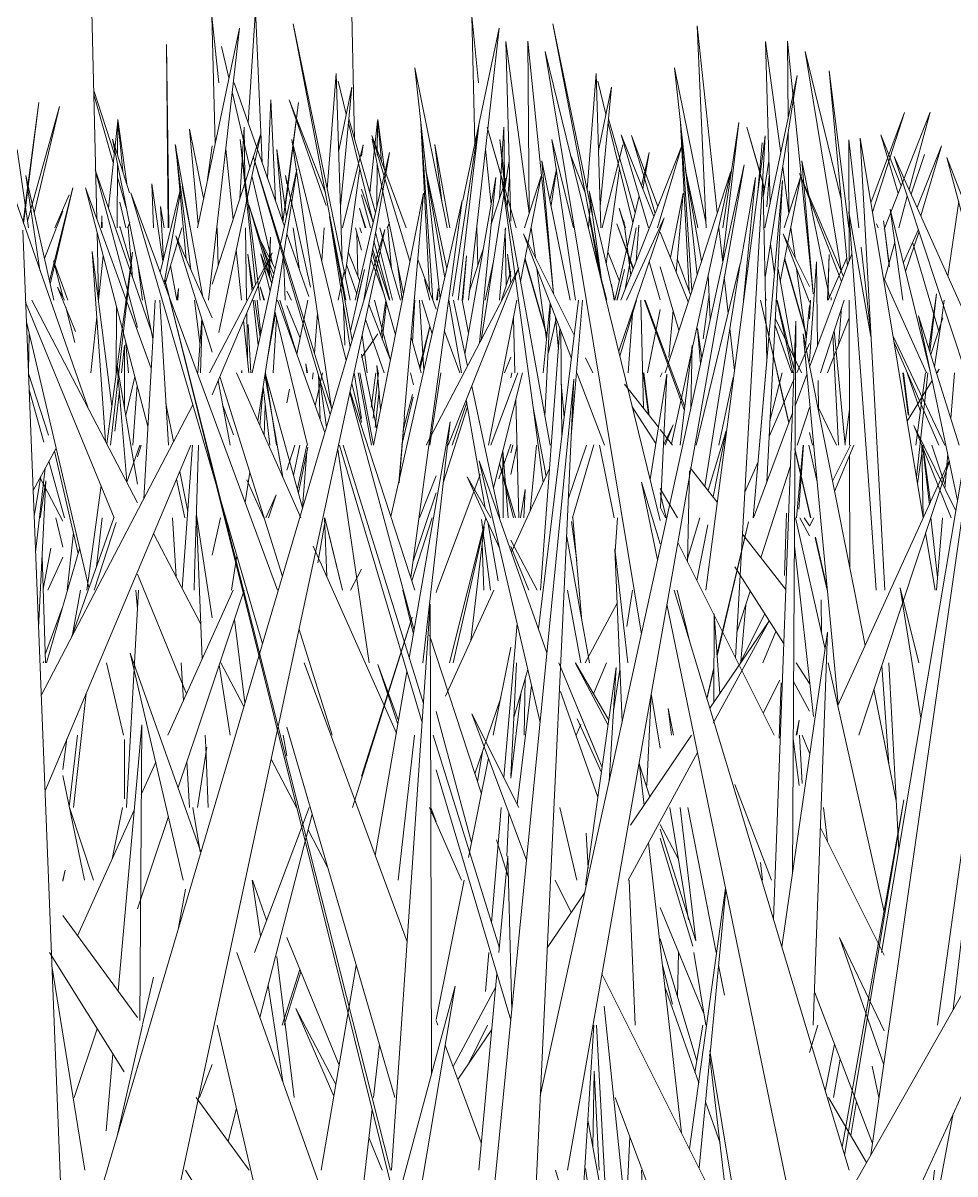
# Model space of a CAD drawing. Header units: millimetres. Extents: x -10020 to 20888, y -4665 to 12339.
# Drawn here: x 2744.39 to 2779.84, y 3071.88 to 3115.7 of the extents above; entities that cross this region are included whole.
import ezdxf

# ---------------------------------------------------------------- set-up
doc = ezdxf.new("R2010")
doc.units = ezdxf.units.MM
doc.layers.add('G-IMPT', color=8, linetype='Continuous', lineweight=9)

# ---------------------------------------------------------------- blocks, each defined once
blk = doc.blocks.new('Grass Array - 25_dwg-V22-West')
at = {"layer": 'G-IMPT'}
for p, q in [((2745.335, 3094.106), (2745.904, 3095.365)), ((2745.88, 3093.425), (2745.241, 3091.703))]:
    blk.add_line(p, q, dxfattribs=at)
blk = doc.blocks.new('Grass Array - Grass Array-V25-West')
blk.add_blockref('Grass Array - 25_dwg-V22-West', (0, 0))
blk = doc.blocks.new('Grass Array - 25_dwg-V36-West')
at = {"layer": 'G-IMPT'}
for p in [(2744.476, 3108.748), (2744.489, 3108.662)]:
    blk.add_line(p, (2744.994, 3112.679), dxfattribs=at)
blk = doc.blocks.new('Grass Array - 25_dwg-V37-West')
at = {"layer": 'G-IMPT'}
for p, q in [((2762.718, 3109.399), (2762.048, 3111.732)), ((2762.717, 3109.391), (2762.048, 3111.732)), ((2778.174, 3109.186), (2778.678, 3110.688)), ((2778.177, 3109.181), (2778.678, 3110.688)), ((2767.516, 3106.108), (2767.247, 3108.174)), ((2767.51, 3106.092), (2767.247, 3108.174)), ((2774.997, 3105.142), (2775.058, 3106.888)), ((2775.005, 3105.142), (2775.058, 3106.888)), ((2749.985, 3105.142), (2749.787, 3105.938)), ((2749.988, 3105.142), (2749.787, 3105.938)), ((2773.338, 3101.263), (2773.081, 3102.383))]:
    blk.add_line(p, q, dxfattribs=at)
blk = doc.blocks.new('Grass Array - 25_dwg-V38-West')
at = {"layer": 'G-IMPT'}
for p, q in [((2751.7, 3111.11), (2751.579, 3115.957)), ((2751.842, 3113.419), (2751.579, 3115.957)), ((2756.841, 3105.142), (2754.664, 3115.664)), ((2756.676, 3105.142), (2754.664, 3115.664)), ((2770.375, 3107.901), (2770.03, 3115.587)), ((2770.802, 3108.479), (2770.03, 3115.587)), ((2763.649, 3108.462), (2762.758, 3114.996)), ((2762.946, 3108.151), (2762.758, 3114.996)), ((2764.566, 3105.398), (2763.589, 3115.009)), ((2763.644, 3108.504), (2763.589, 3115.009)), ((2746.851, 3101.069), (2742.064, 3114.804)), ((2767.147, 3102.809), (2764.259, 3114.615)), ((2767.912, 3092.436), (2764.259, 3114.615)), ((2755.966, 3109.372), (2756.308, 3113.774)), ((2756.533, 3106.63), (2756.308, 3113.774)), ((2760.529, 3107.901), (2759.291, 3113.989)), ((2759.291, 3113.989), (2760.253, 3105.208)), ((2773.842, 3113.7), (2772.615, 3107.901)), ((2773.842, 3113.7), (2772.623, 3106.015)), ((2775.055, 3113.874), (2775.752, 3106.457)), ((2775.055, 3113.874), (2775.809, 3107.901)), ((2756.393, 3113.419), (2756.374, 3113.486)), ((2756.686, 3112.231), (2756.374, 3113.486)), ((2756.401, 3110.846), (2756.896, 3113.255)), ((2756.467, 3108.719), (2756.896, 3113.255)), ((2754.519, 3112.779), (2755.917, 3108.746)), ((2754.519, 3112.779), (2755.893, 3109.235)), ((2776.644, 3108.85), (2777.929, 3112.297)), ((2776.703, 3108.496), (2777.929, 3112.297)), ((2777.146, 3107.846), (2778.898, 3112.304)), ((2778.097, 3109.359), (2778.898, 3112.304)), ((2748.338, 3109.572), (2748.003, 3112.031)), ((2748.187, 3110.043), (2748.003, 3112.031)), ((2757.711, 3108.095), (2756.768, 3111.898)), ((2757.8, 3108.481), (2756.783, 3112.053)), ((2759.848, 3105.501), (2759.522, 3111.884)), ((2761.743, 3111.913), (2760.733, 3105.304)), ((2761.743, 3111.913), (2760.941, 3105.142)), ((2752.636, 3109.013), (2752.8, 3111.737)), ((2752.827, 3109.832), (2752.8, 3111.737)), ((2759.11, 3106.637), (2757.66, 3111.414)), ((2758.96, 3107.901), (2757.66, 3111.414)), ((2759.982, 3105.142), (2759.542, 3111.697)), ((2763.149, 3107.901), (2762.048, 3111.732)), ((2763.144, 3107.901), (2762.048, 3111.732)), ((2768.389, 3108.327), (2767.14, 3111.437)), ((2768.187, 3107.901), (2767.14, 3111.437)), ((2770.359, 3094.106), (2772.628, 3111.407)), ((2771.98, 3100.078), (2772.628, 3111.407)), ((2748.444, 3109.239), (2747.791, 3111.281)), ((2749.329, 3103.678), (2747.791, 3111.281)), ((2751.236, 3105.263), (2750.175, 3111.071)), ((2750.77, 3106.314), (2750.175, 3111.071)), ((2753.233, 3105.741), (2752.648, 3111.26)), ((2753.415, 3105.142), (2752.648, 3111.26)), ((2754.622, 3111.266), (2756.686, 3102.857)), ((2754.622, 3111.266), (2756.128, 3101.034)), ((2767.136, 3105.142), (2769.448, 3111.019)), ((2768.533, 3107.901), (2769.448, 3111.019)), ((2772.347, 3109.266), (2772.511, 3111.134)), ((2776.19, 3107.901), (2775.81, 3111.251)), ((2775.819, 3106.636), (2775.81, 3111.251)), ((2778.63, 3096.865), (2776.237, 3111.31)), ((2776.852, 3099.982), (2776.237, 3111.31)), ((2744.168, 3110.884), (2744.599, 3107.901)), ((2752.38, 3108.22), (2752.102, 3110.9)), ((2756.077, 3100.795), (2753.148, 3110.626)), ((2756.138, 3101.002), (2753.148, 3110.626)), ((2777.534, 3110.619), (2780.983, 3102.898)), ((2777.534, 3110.619), (2781.116, 3099.749)), ((2781.116, 3099.749), (2777.534, 3110.619)), ((2778.174, 3109.186), (2778.678, 3110.688)), ((2778.177, 3109.181), (2778.678, 3110.688)), ((2781.387, 3105.764), (2779.538, 3110.579)), ((2779.538, 3110.579), (2780.873, 3105.517)), ((2748.745, 3104.101), (2747.13, 3110.111)), ((2749.268, 3103.984), (2747.13, 3110.111)), ((2760.511, 3106.351), (2759.702, 3110.155)), ((2760.433, 3106.004), (2759.702, 3110.155)), ((2761.813, 3103.625), (2762.883, 3110.449)), ((2764.065, 3074.856), (2771.821, 3110.298)), ((2765.206, 3105.142), (2764.131, 3110.453)), ((2764.572, 3105.387), (2764.131, 3110.453)), ((2769.878, 3099.239), (2771.821, 3110.298)), ((2745.56, 3105.142), (2744.499, 3109.889)), ((2745.031, 3106.291), (2744.499, 3109.889)), ((2761.203, 3103.093), (2762.374, 3109.814)), ((2761.76, 3103.523), (2762.374, 3109.814)), ((2764.444, 3099.624), (2762.593, 3109.86)), ((2763.792, 3101.066), (2762.593, 3109.86)), ((2762.803, 3108.696), (2762.899, 3109.874)), ((2763.317, 3105.856), (2764.098, 3109.868)), ((2763.471, 3107.901), (2764.098, 3109.868)), ((2768.815, 3102.383), (2771.312, 3110.043)), ((2769.055, 3099.68), (2771.312, 3110.043)), ((2772.17, 3096.865), (2773.288, 3109.702)), ((2773.288, 3109.702), (2772.336, 3098.771)), ((2772.692, 3102.855), (2772.539, 3109.853)), ((2773.288, 3109.702), (2772.683, 3098.226)), ((2773.928, 3109.974), (2775.529, 3105.859)), ((2773.928, 3109.974), (2775.598, 3106.045)), ((2749.266, 3102.55), (2746.766, 3109.423)), ((2749.141, 3100.342), (2746.766, 3109.423)), ((2751.696, 3098.254), (2748.495, 3109.239)), ((2754.071, 3094.106), (2748.495, 3109.239)), ((2757.728, 3099.624), (2759.619, 3109.22)), ((2758.892, 3100.719), (2759.619, 3109.22)), ((2765.924, 3109.305), (2766.903, 3105.142)), ((2765.924, 3109.305), (2766.38, 3106.008)), ((2766.38, 3106.008), (2765.924, 3109.305)), ((2753.854, 3105.772), (2752.98, 3108.781)), ((2753.893, 3105.95), (2752.98, 3108.781)), ((2758.67, 3098.196), (2761.095, 3108.937)), ((2759.141, 3094.587), (2761.095, 3108.937)), ((2765.996, 3109.059), (2765.9, 3107.905)), ((2777.701, 3107.901), (2778.03, 3109.113)), ((2779.57, 3106.062), (2779.986, 3108.901)), ((2756.914, 3103.629), (2756.048, 3108.339)), ((2756.835, 3103.363), (2756.048, 3108.339)), ((2757.432, 3107.901), (2757.188, 3108.655)), ((2757.402, 3107.901), (2757.188, 3108.655)), ((2776.647, 3103.766), (2775.808, 3108.512)), ((2776.599, 3097.588), (2775.808, 3108.512)), ((2778.914, 3102.383), (2777.378, 3108.613)), ((2777.855, 3105.142), (2777.378, 3108.613)), ((2748.068, 3107.957), (2748.526, 3106.388)), ((2748.068, 3107.957), (2748.079, 3107.901)), ((2748.561, 3106.01), (2748.386, 3107.901)), ((2751.815, 3106.473), (2751.779, 3107.901)), ((2752.894, 3105.142), (2752.855, 3107.901)), ((2755.754, 3106.653), (2755.851, 3107.901)), ((2758.751, 3105.142), (2757.965, 3107.901)), ((2762.515, 3105.142), (2762.739, 3107.901)), ((2763.88, 3106.772), (2763.726, 3107.901)), ((2767.604, 3106.332), (2766.983, 3108.053)), ((2766.983, 3108.053), (2767.613, 3106.354)), ((2767.613, 3106.354), (2766.983, 3108.053)), ((2767.05, 3103.207), (2768.776, 3108.281)), ((2767.516, 3106.108), (2767.247, 3108.174)), ((2767.51, 3106.092), (2767.247, 3108.174)), ((2767.342, 3105.142), (2768.776, 3108.281)), ((2767.719, 3106.623), (2767.819, 3107.999)), ((2767.821, 3107.901), (2767.819, 3107.999)), ((2771.008, 3106.584), (2770.865, 3107.901)), ((2751.585, 3104.475), (2750.203, 3107.592)), ((2751.585, 3103.174), (2750.203, 3107.592)), ((2753.725, 3106.121), (2753.81, 3107.545)), ((2753.761, 3106.018), (2753.81, 3107.545)), ((2758.443, 3105.142), (2757.801, 3107.733)), ((2765.358, 3103.813), (2763.432, 3107.669)), ((2765.25, 3102.927), (2763.432, 3107.669)), ((2769.694, 3105.08), (2768.627, 3107.736)), ((2752.698, 3105.142), (2752.5, 3107.061)), ((2758.327, 3105.142), (2757.691, 3107.104)), ((2766.605, 3105.142), (2766.121, 3107.002)), ((2776.635, 3103.987), (2776.274, 3107.164)), ((2777.163, 3105.924), (2777.551, 3107.351)), ((2746.089, 3105.142), (2745.549, 3106.644)), ((2745.904, 3105.293), (2745.549, 3106.644)), ((2747.765, 3101.107), (2747.017, 3106.995)), ((2747.529, 3099.768), (2747.017, 3106.995)), ((2753.103, 3105.49), (2752.94, 3106.897)), ((2753.141, 3105.562), (2752.94, 3106.897)), ((2753.442, 3106.913), (2753.852, 3105.764)), ((2753.442, 3106.913), (2753.789, 3105.478)), ((2753.789, 3105.478), (2753.442, 3106.913)), ((2756.763, 3106.992), (2757.197, 3105.872)), ((2758.557, 3103.83), (2757.667, 3106.966)), ((2760.106, 3104.805), (2759.404, 3106.702)), ((2761.091, 3105.142), (2761.255, 3106.841)), ((2761.12, 3105.142), (2761.255, 3106.841)), ((2764.318, 3103.796), (2763.484, 3106.712)), ((2764.321, 3103.825), (2763.487, 3106.727)), ((2774.308, 3102.827), (2774.575, 3106.607)), ((2774.315, 3102.602), (2775.923, 3106.917)), ((2774.618, 3103.414), (2774.575, 3106.607)), ((2774.997, 3105.142), (2775.058, 3106.888)), ((2775.005, 3105.142), (2775.058, 3106.888)), ((2775.02, 3105.142), (2775.723, 3106.765)), ((2748.941, 3105.142), (2748.752, 3106.533)), ((2756.695, 3106.501), (2757.084, 3105.381)), ((2762.59, 3105.142), (2762.946, 3106.258)), ((2764.305, 3103.656), (2763.937, 3106.35)), ((2769.343, 3104.001), (2768.627, 3106.417)), ((2769.994, 3099.624), (2771.676, 3106.539)), ((2770.333, 3098.052), (2771.676, 3106.539)), ((2752.406, 3095.442), (2749.787, 3105.938)), ((2758.365, 3072.034), (2749.787, 3105.938)), ((2766.881, 3105.142), (2766.78, 3105.751)), ((2766.874, 3105.142), (2766.78, 3105.751)), ((2770.531, 3104.406), (2770.455, 3106.109)), ((2771.218, 3104.656), (2771.069, 3106.02)), ((2777.146, 3105.963), (2778.758, 3102.383)), ((2745.967, 3105.142), (2745.704, 3105.643)), ((2746.387, 3103.954), (2745.704, 3105.643)), ((2775.138, 3105.142), (2775.128, 3105.248)), ((2775.133, 3105.142), (2775.128, 3105.248)), ((2778.851, 3103.297), (2779.134, 3105.386)), ((2778.892, 3103.165), (2779.134, 3105.386)), ((2747.862, 3096.865), (2744.491, 3105.073)), ((2748.745, 3097.436), (2744.727, 3105.142)), ((2746.367, 3103.535), (2746.013, 3104.88)), ((2748.986, 3097.587), (2749.412, 3105.142)), ((2749.922, 3099.624), (2749.599, 3105.142)), ((2751.121, 3103.507), (2750.916, 3105.142)), ((2753.34, 3103.432), (2753.143, 3105.142)), ((2753.411, 3103.757), (2753.204, 3105.142)), ((2753.433, 3103.857), (2753.297, 3105.142)), ((2754.074, 3105.142), (2755.873, 3100.105)), ((2754.809, 3103.109), (2754.154, 3105.142)), ((2754.806, 3103.093), (2755.227, 3105.142)), ((2756.634, 3103.433), (2756.587, 3104.933)), ((2757.544, 3104.978), (2758.365, 3102.859)), ((2759.95, 3103.868), (2759.564, 3105.142)), ((2761.069, 3102.383), (2760.584, 3105.142)), ((2761.299, 3102.641), (2760.768, 3105.142)), ((2761.343, 3103.896), (2761.09, 3105.142)), ((2762.103, 3099.624), (2763.178, 3105.142)), ((2764.183, 3102.383), (2764.438, 3105.044)), ((2764.245, 3100.727), (2764.456, 3104.998)), ((2765.519, 3105.142), (2764.689, 3098.314)), ((2765.672, 3105.142), (2765.246, 3099.974)), ((2767.097, 3103.013), (2767.722, 3105.142)), ((2767.989, 3101.037), (2767.889, 3105.142)), ((2769.55, 3100.943), (2768.034, 3105.142)), ((2768.062, 3105.142), (2769.567, 3101.082)), ((2769.567, 3101.083), (2768.062, 3105.142)), ((2773.521, 3100.471), (2772.446, 3105.142)), ((2773.526, 3100.485), (2772.448, 3105.142)), ((2772.668, 3105.142), (2772.623, 3105.234)), ((2772.656, 3105.142), (2772.623, 3105.234)), ((2773.677, 3102.383), (2773.065, 3105.142)), ((2773.715, 3102.545), (2773.082, 3105.142)), ((2774.732, 3102.383), (2775.622, 3105.142)), ((2775.832, 3099.958), (2775.822, 3105.142)), ((2779.338, 3104.478), (2779.435, 3105.142)), ((2751.04, 3102.383), (2751.188, 3104.443)), ((2751.147, 3102.383), (2751.206, 3104.387)), ((2752.984, 3102.383), (2752.777, 3104.375)), ((2752.926, 3102.941), (2752.901, 3104.669)), ((2753.971, 3104.73), (2755.208, 3099.624)), ((2755.208, 3099.624), (2753.971, 3104.73)), ((2755.479, 3103.121), (2755.597, 3104.638)), ((2757.421, 3104.407), (2758.123, 3102.383)), ((2763.105, 3102.383), (2763.047, 3104.471)), ((2764.382, 3103.156), (2764.658, 3104.391)), ((2764.755, 3103.271), (2764.649, 3104.494)), ((2767.41, 3102.383), (2767.574, 3104.638)), ((2774.003, 3102.383), (2773.011, 3104.433)), ((2774.998, 3102.383), (2775.823, 3104.481)), ((2778.458, 3104.555), (2779.998, 3099.624)), ((2778.458, 3104.555), (2779.944, 3097.527)), ((2779.338, 3104.478), (2779.064, 3102.613)), ((2744.887, 3102.758), (2744.521, 3104.321)), ((2759.472, 3102.612), (2759.865, 3104.149)), ((2759.492, 3102.542), (2759.871, 3104.129)), ((2761.002, 3102.383), (2760.418, 3103.963)), ((2764.109, 3094.615), (2764.815, 3104.062)), ((2764.887, 3099.94), (2764.85, 3103.97)), ((2770.21, 3102.936), (2770.051, 3104.068)), ((2770.167, 3102.739), (2770.051, 3104.068)), ((2771.455, 3102.466), (2771.283, 3104.055)), ((2772.934, 3081.585), (2773.783, 3104.353)), ((2773.639, 3102.383), (2772.997, 3104.183)), ((2773.723, 3094.308), (2773.783, 3104.353)), ((2775.669, 3099.624), (2775.249, 3103.988)), ((2744.595, 3102.433), (2744.63, 3103.853)), ((2748.4, 3102.383), (2748.286, 3103.61)), ((2759.537, 3102.383), (2759.15, 3103.741)), ((2773.824, 3102.383), (2774.308, 3103.499)), ((2776.016, 3094.068), (2774.063, 3103.863)), ((2775.405, 3089.762), (2774.063, 3103.863)), ((2775.409, 3099.624), (2775.199, 3103.831)), ((2779.453, 3099.624), (2777.48, 3103.806)), ((2779.234, 3099.624), (2777.526, 3103.532)), ((2757.266, 3103.09), (2757.852, 3100.256)), ((2769.391, 3099.624), (2769.851, 3103.426)), ((2769.797, 3101.051), (2769.851, 3103.426)), ((2744.887, 3102.758), (2746.89, 3094.211)), ((2748.745, 3098.145), (2747.975, 3102.659)), ((2748.341, 3098.242), (2747.975, 3102.659)), ((2755.145, 3102.728), (2755.214, 3102.383)), ((2755.145, 3102.728), (2755.181, 3102.383)), ((2766.072, 3102.383), (2765.787, 3102.955)), ((2767.147, 3102.809), (2768.627, 3096.759)), ((2745.357, 3100.007), (2744.598, 3102.359)), ((2754.256, 3094.632), (2751.877, 3102.24)), ((2754.816, 3097.185), (2752.512, 3102.383)), ((2752.708, 3102.383), (2752.72, 3102.476)), ((2752.718, 3102.383), (2752.72, 3102.476)), ((2753.594, 3102.308), (2754.276, 3098.403)), ((2754.276, 3098.404), (2753.594, 3102.308)), ((2753.604, 3102.373), (2755.027, 3097.242)), ((2754.031, 3099.624), (2753.617, 3102.383)), ((2755.403, 3102.138), (2755.422, 3102.383)), ((2755.628, 3102.302), (2755.699, 3100.592)), ((2757.266, 3100.637), (2756.99, 3102.383)), ((2757.649, 3099.624), (2757.142, 3102.383)), ((2757.729, 3099.632), (2757.203, 3102.383)), ((2759.241, 3101.923), (2759.127, 3102.383)), ((2760.287, 3102.383), (2760.033, 3100.719)), ((2766.516, 3099.624), (2765.458, 3102.383)), ((2768.178, 3100.797), (2767.978, 3102.383)), ((2768.213, 3100.753), (2768.001, 3102.383)), ((2768.246, 3098.316), (2768.881, 3102.329)), ((2768.636, 3097.269), (2768.881, 3102.329)), ((2770.863, 3099.624), (2771.41, 3102.208)), ((2773.763, 3101.123), (2774.21, 3102.321)), ((2778.027, 3102.383), (2778.527, 3100.906)), ((2778.527, 3100.906), (2778.027, 3102.383)), ((2778.353, 3099.624), (2778.727, 3102.383)), ((2778.375, 3098.409), (2778.807, 3102.383)), ((2779.159, 3102.383), (2779.242, 3102.517)), ((2779.174, 3102.383), (2779.242, 3102.517)), ((2779.681, 3100.637), (2779.826, 3102.383)), ((2748.565, 3099.624), (2748.732, 3101.906)), ((2752.265, 3099.624), (2751.815, 3102.092)), ((2753.399, 3100.381), (2753.527, 3101.814)), ((2753.779, 3099.624), (2753.522, 3101.85)), ((2754.531, 3101.758), (2754.425, 3101.243)), ((2755.678, 3102.133), (2755.936, 3100.318)), ((2756.901, 3101.98), (2757.266, 3100.493)), ((2760.106, 3048.816), (2765.348, 3102.146)), ((2762.526, 3096.865), (2761.461, 3101.877)), ((2764.979, 3100.699), (2764.868, 3101.976)), ((2764.908, 3092.776), (2765.348, 3102.146)), ((2768.561, 3100.309), (2767.274, 3101.948)), ((2772.775, 3099.964), (2773.723, 3102.15)), ((2774.651, 3100.914), (2774.635, 3102.084)), ((2778.02, 3100.547), (2778.979, 3102.092)), ((2779.176, 3077.552), (2782.536, 3101.756)), ((2782.536, 3101.756), (2779.776, 3078.145)), ((2745.176, 3099.743), (2744.623, 3101.734)), ((2759.27, 3092.585), (2756.824, 3101.623)), ((2759.298, 3094.106), (2756.833, 3101.664)), ((2758.799, 3099.637), (2759.232, 3101.451)), ((2758.843, 3100.148), (2759.202, 3101.555)), ((2761.645, 3099.11), (2761.251, 3101.349)), ((2763.256, 3096.865), (2763.132, 3101.368)), ((2777.047, 3080.311), (2780.587, 3101.352)), ((2750.121, 3099.766), (2749.829, 3101.209)), ((2752.399, 3100.025), (2751.983, 3101.17)), ((2753.568, 3100.001), (2753.604, 3101.14)), ((2760.374, 3098.196), (2761.297, 3101.089)), ((2764.172, 3098.202), (2763.799, 3101.066)), ((2764.287, 3098.453), (2763.799, 3101.066)), ((2768.463, 3099.688), (2767.568, 3101.086)), ((2774.178, 3100.667), (2774.308, 3101.068)), ((2775.339, 3099.624), (2774.649, 3101.049)), ((2775.66, 3099.714), (2775.83, 3100.984)), ((2758.906, 3100.719), (2758.687, 3098.196)), ((2758.906, 3100.719), (2758.705, 3098.196)), ((2760.637, 3100.521), (2759.085, 3091.514)), ((2759.085, 3091.514), (2760.637, 3100.521)), ((2760.637, 3100.521), (2759.597, 3091.347)), ((2759.866, 3099.624), (2760.033, 3100.719)), ((2772.176, 3096.865), (2773.651, 3100.822)), ((2773.842, 3099.624), (2774.178, 3100.667)), ((2769.099, 3099.624), (2768.627, 3100.225)), ((2769.124, 3100.397), (2768.749, 3099.624)), ((2768.749, 3099.624), (2769.124, 3100.397)), ((2769.124, 3100.397), (2768.814, 3099.624)), ((2770.453, 3097.9), (2771.141, 3100.175)), ((2770.645, 3097.655), (2771.141, 3100.175)), ((2771.98, 3100.078), (2771.491, 3091.533)), ((2774.427, 3099.624), (2774.308, 3100.114)), ((2778.278, 3100.379), (2779.878, 3097.133)), ((2778.278, 3100.379), (2779.702, 3096.865)), ((2750.45, 3094.165), (2750.842, 3099.624)), ((2750.92, 3094.69), (2751.065, 3099.624)), ((2756.516, 3099.32), (2756.425, 3099.624)), ((2759.619, 3089.795), (2756.566, 3099.624)), ((2762.496, 3098.346), (2762.946, 3099.667)), ((2762.946, 3099.332), (2763.022, 3099.624)), ((2762.946, 3098.509), (2763.183, 3099.624)), ((2763.678, 3097.121), (2763.918, 3099.624)), ((2765.133, 3097.575), (2765.83, 3099.624)), ((2766.106, 3099.641), (2765.291, 3096.865)), ((2766.881, 3096.865), (2766.323, 3099.624)), ((2774.065, 3099.624), (2773.81, 3096.865)), ((2773.81, 3096.865), (2774.065, 3099.624)), ((2773.909, 3097.187), (2774.081, 3099.624)), ((2774.6, 3098.226), (2774.289, 3099.624)), ((2775.18, 3098.261), (2775.872, 3099.624)), ((2775.26, 3097.859), (2775.999, 3099.624)), ((2775.832, 3099.958), (2775.832, 3099.624)), ((2776.852, 3099.982), (2777.171, 3094.106)), ((2778.62, 3099.582), (2778.414, 3098.174)), ((2778.58, 3099.624), (2778.631, 3096.865)), ((2778.609, 3099.624), (2778.868, 3097.361)), ((2778.912, 3097.457), (2778.614, 3099.624)), ((2778.961, 3099.624), (2779.473, 3098.111)), ((2779.473, 3098.111), (2778.961, 3099.624)), ((2746.49, 3095.499), (2745.587, 3099.404)), ((2755.187, 3099.37), (2755.023, 3097.258)), ((2757.553, 3091.347), (2756.36, 3099.458)), ((2756.516, 3099.32), (2759.57, 3089.069)), ((2762.657, 3096.865), (2762.64, 3099.411)), ((2762.84, 3096.865), (2762.644, 3099.425)), ((2769.878, 3099.239), (2765.101, 3072.034)), ((2774.363, 3096.865), (2773.754, 3099.499)), ((2774.35, 3096.865), (2773.754, 3099.459)), ((2775.833, 3099.227), (2775.841, 3094.943)), ((2779.462, 3097.977), (2779.57, 3099.294)), ((2745.974, 3096.865), (2745.377, 3099.016)), ((2761.645, 3099.11), (2761.974, 3097.241)), ((2764.323, 3091.717), (2761.745, 3099.03)), ((2764.063, 3089.068), (2761.745, 3099.03)), ((2762.518, 3098.925), (2763.05, 3096.865)), ((2762.52, 3098.93), (2763.127, 3096.865)), ((2763.127, 3096.865), (2762.52, 3098.93)), ((2762.967, 3095.563), (2764.417, 3098.738)), ((2770.799, 3097.459), (2769.771, 3098.768)), ((2771.851, 3097.833), (2772.356, 3098.997)), ((2772.17, 3096.865), (2772.336, 3098.771)), ((2772.461, 3095.342), (2773.576, 3098.799)), ((2775.383, 3089.713), (2779.627, 3099.026)), ((2776.579, 3089.783), (2779.629, 3099.017)), ((2780.426, 3099.056), (2776.642, 3072.615)), ((2745.904, 3096.74), (2745.037, 3098.389)), ((2750.551, 3096.865), (2750.228, 3098.33)), ((2750.661, 3097.1), (2750.352, 3098.624)), ((2751.696, 3098.254), (2753.499, 3092.067)), ((2753.556, 3096.865), (2752.901, 3098.305)), ((2761.283, 3098.428), (2762.192, 3096.865)), ((2761.283, 3098.428), (2762.517, 3095.71)), ((2763.999, 3092.637), (2764.689, 3098.314)), ((2769.665, 3095.189), (2769.743, 3098.646)), ((2758.67, 3098.196), (2758.381, 3096.917)), ((2763.32, 3096.865), (2763.496, 3097.941)), ((2763.442, 3096.865), (2763.496, 3097.941)), ((2768.627, 3095.876), (2767.922, 3098.215)), ((2768.532, 3095.268), (2767.922, 3098.215)), ((2768.627, 3097.974), (2769.288, 3096.865)), ((2768.627, 3097.817), (2768.851, 3096.865)), ((2776.599, 3097.588), (2776.851, 3094.106)), ((2751.585, 3093.054), (2750.99, 3096.963)), ((2751.207, 3091.479), (2750.99, 3096.963)), ((2754.816, 3097.185), (2754.958, 3096.865)), ((2768.627, 3097.268), (2768.828, 3096.865)), ((2773.354, 3094.666), (2773.428, 3097.043)), ((2773.439, 3096.865), (2773.428, 3097.043)), ((2745.904, 3095.747), (2745.642, 3096.865)), ((2750.215, 3094.617), (2750.083, 3096.865)), ((2755.854, 3096.865), (2755.946, 3094.634)), ((2755.876, 3096.865), (2756.014, 3096.298)), ((2756.545, 3094.106), (2755.876, 3096.865)), ((2759.182, 3094.462), (2759.949, 3096.865)), ((2760.757, 3091.347), (2761.935, 3096.513)), ((2761.43, 3092.198), (2761.935, 3096.513)), ((2762.179, 3094.106), (2761.829, 3096.796)), ((2762.07, 3096.696), (2762.463, 3094.46)), ((2765.25, 3096.725), (2765.455, 3095.221)), ((2765.654, 3092.936), (2765.312, 3096.865)), ((2766.915, 3095.583), (2767.008, 3096.865)), ((2769.668, 3095.306), (2770.14, 3096.865)), ((2770.019, 3094.48), (2770.437, 3096.601)), ((2770.79, 3091.642), (2771.984, 3096.706)), ((2770.793, 3091.607), (2771.984, 3096.706)), ((2774.901, 3091.863), (2773.778, 3096.865)), ((2773.941, 3096.865), (2774.308, 3096.18)), ((2774.112, 3096.865), (2774.308, 3096.553)), ((2774.308, 3096.543), (2774.471, 3096.865)), ((2778.925, 3096.865), (2779.183, 3094.608)), ((2779.142, 3094.106), (2779.37, 3096.865)), ((2749.356, 3096.262), (2751.154, 3092.815)), ((2756.545, 3094.106), (2756.014, 3096.298)), ((2765.076, 3096.132), (2765.941, 3091.347)), ((2773.402, 3094.143), (2771.76, 3096.235)), ((2774.985, 3094.106), (2774.525, 3096.104)), ((2774.534, 3096.125), (2774.985, 3094.176)), ((2779.088, 3094.106), (2778.727, 3096.285)), ((2755.434, 3095.789), (2758.594, 3088.661)), ((2761.916, 3094.106), (2761.859, 3095.867)), ((2762.946, 3096.011), (2763.946, 3094.106)), ((2762.946, 3095.767), (2763.633, 3094.106)), ((2763.633, 3094.106), (2762.946, 3095.767)), ((2767.396, 3091.347), (2766.901, 3095.677)), ((2767.184, 3089.11), (2766.901, 3095.677)), ((2769.297, 3095.927), (2772.962, 3088.588)), ((2774.459, 3089.293), (2773.732, 3095.797)), ((2745.252, 3091.347), (2745.12, 3095.418)), ((2752.406, 3095.442), (2758.583, 3070.683)), ((2773.325, 3092.085), (2771.467, 3094.99)), ((2750.614, 3090.163), (2748.745, 3094.715)), ((2750.92, 3094.69), (2750.903, 3094.106)), ((2764.109, 3094.615), (2764.071, 3094.106)), ((2773.723, 3094.308), (2773.657, 3083.322)), ((2748.789, 3094.106), (2748.322, 3085.829)), ((2748.745, 3093.379), (2748.684, 3094.106)), ((2758.833, 3094.106), (2759.244, 3092.433)), ((2760.457, 3090.069), (2762.301, 3094.106)), ((2765.613, 3091.347), (2765.098, 3094.106)), ((2767.36, 3092.719), (2767.579, 3094.106)), ((2770.588, 3089.368), (2769.16, 3094.106)), ((2769.276, 3094.106), (2769.773, 3092.073)), ((2771.547, 3092.509), (2772.052, 3094.076)), ((2776.016, 3094.068), (2776.427, 3092.005)), ((2778.465, 3091.347), (2777.764, 3094.193)), ((2778.549, 3089.238), (2777.764, 3094.193)), ((2758.41, 3072.034), (2759.877, 3093.579)), ((2759.902, 3085.668), (2759.877, 3093.579)), ((2773.909, 3069.275), (2768.883, 3093.57)), ((2771.694, 3091.396), (2771.881, 3093.545)), ((2771.694, 3091.396), (2771.881, 3093.545)), ((2774.764, 3092.471), (2774.747, 3093.735)), ((2752.435, 3092.994), (2752.833, 3089.813)), ((2756.92, 3085.829), (2759.193, 3093.08)), ((2757.266, 3087.025), (2759.193, 3093.08)), ((2770.673, 3089.846), (2770.677, 3093.211)), ((2770.897, 3090.176), (2770.677, 3093.211)), ((2771.669, 3091.347), (2772.611, 3093.202)), ((2756.147, 3088.588), (2754.89, 3092.605)), ((2762.681, 3086.971), (2763.184, 3092.844)), ((2764.908, 3092.776), (2762.895, 3049.962)), ((2770.515, 3089.613), (2772.756, 3092.918)), ((2770.65, 3089.04), (2772.756, 3092.918)), ((2772.534, 3091.347), (2773.034, 3092.54)), ((2759.854, 3092.4), (2761.827, 3086.352)), ((2773.851, 3084.653), (2774.994, 3092.503)), ((2774.447, 3077.552), (2774.994, 3092.503)), ((2779.176, 3077.552), (2781.211, 3092.211)), ((2751.161, 3084.15), (2748.471, 3091.715)), ((2750.486, 3083.07), (2748.471, 3091.715)), ((2762.275, 3088.588), (2762.946, 3091.938)), ((2747.561, 3091.347), (2748.208, 3088.588)), ((2750.491, 3089.889), (2750.406, 3091.347)), ((2752.265, 3088.588), (2751.857, 3091.267)), ((2751.919, 3091.347), (2752.792, 3089.673)), ((2759.002, 3080.725), (2755.088, 3091.347)), ((2758.653, 3089.003), (2757.891, 3091.277)), ((2758.678, 3089.15), (2757.891, 3091.277)), ((2763.045, 3088.988), (2763.164, 3091.347)), ((2764.773, 3091.347), (2766.128, 3088.068)), ((2766.42, 3087.362), (2764.773, 3091.347)), ((2765.395, 3091.347), (2766.646, 3088.964)), ((2765.402, 3091.347), (2766.674, 3089.161)), ((2774.308, 3090.549), (2773.797, 3091.347)), ((2777.146, 3081.86), (2775.016, 3091.347)), ((2777.059, 3091.237), (2777.332, 3087.465)), ((2777.321, 3091.347), (2777.708, 3084.236)), ((2757.792, 3084.008), (2758.996, 3090.996)), ((2757.792, 3084.008), (2758.996, 3090.996)), ((2763.593, 3091.085), (2763.059, 3089.266)), ((2765.878, 3083.522), (2766.956, 3091.166)), ((2766.684, 3086.823), (2766.956, 3091.166)), ((2767.1, 3091.074), (2766.853, 3089.515)), ((2770.401, 3089.99), (2770.674, 3091.15)), ((2770.409, 3089.963), (2770.674, 3091.098)), ((2763.187, 3085.96), (2763.736, 3090.474)), ((2763.452, 3088.588), (2763.492, 3090.742)), ((2773.184, 3090.681), (2772.542, 3089.428)), ((2773.161, 3088.475), (2773.226, 3090.575)), ((2774.308, 3089.497), (2773.701, 3090.627)), ((2762.561, 3090.014), (2761.576, 3087.12)), ((2762.946, 3086.95), (2763.346, 3090.244)), ((2764.841, 3090.25), (2766.26, 3086.225)), ((2768.122, 3086.671), (2768.29, 3090.14)), ((2768.627, 3088.095), (2768.285, 3090.169)), ((2776.76, 3090.333), (2777.607, 3086.086)), ((2761.457, 3084.504), (2760.106, 3089.494)), ((2769.134, 3088.588), (2768.935, 3089.605)), ((2769.056, 3088.588), (2768.935, 3089.605)), ((2776.579, 3089.783), (2776.184, 3088.588)), ((2761.468, 3089.399), (2763.252, 3085.829)), ((2761.468, 3089.399), (2763.547, 3083.824)), ((2763.547, 3083.824), (2761.468, 3089.399)), ((2766.393, 3087.172), (2765.47, 3089.205)), ((2770.588, 3089.368), (2775.813, 3072.034)), ((2773.914, 3089.165), (2773.796, 3088.588)), ((2773.914, 3089.165), (2773.823, 3088.588)), ((2748.265, 3081.691), (2748.904, 3088.982)), ((2748.84, 3077.722), (2748.904, 3088.982)), ((2754.425, 3088.888), (2758.533, 3074.793)), ((2763.045, 3088.988), (2762.946, 3087.035)), ((2751.339, 3088.129), (2751.321, 3088.588)), ((2754.425, 3087.796), (2754.281, 3088.588)), ((2759.285, 3088.588), (2758.659, 3083.07)), ((2762.513, 3080.48), (2759.994, 3088.588)), ((2767.495, 3085.159), (2769.82, 3088.588)), ((2773.92, 3086.67), (2773.688, 3088.443)), ((2774.035, 3086.754), (2773.926, 3088.588)), ((2774.308, 3087.903), (2774.03, 3088.588)), ((2751.339, 3088.129), (2751.43, 3085.829)), ((2761.676, 3086.815), (2761.864, 3087.966)), ((2767.406, 3083.07), (2770.049, 3087.934)), ((2750.728, 3085.829), (2750.625, 3087.589)), ((2753.833, 3087.676), (2754.796, 3085.829)), ((2761.341, 3083.929), (2762.099, 3087.708)), ((2768.015, 3085.927), (2767.828, 3087.564)), ((2768.23, 3086.244), (2767.84, 3087.462)), ((2746.723, 3083.07), (2745.904, 3087.047)), ((2760.106, 3087.27), (2762.946, 3077.736)), ((2784.626, 3086.7), (2767.674, 3056.794)), ((2772.862, 3083.07), (2771.467, 3086.708)), ((2775.551, 3072.902), (2777.892, 3086.122)), ((2776.746, 3079.218), (2777.892, 3086.122)), ((2747.069, 3083.07), (2746.164, 3085.829)), ((2747.069, 3083.07), (2746.164, 3085.829)), ((2751.133, 3084.143), (2750.845, 3085.829)), ((2759.849, 3085.829), (2761.072, 3083.07)), ((2759.902, 3085.668), (2759.934, 3075.687)), ((2760.106, 3085.293), (2759.907, 3085.829)), ((2762.529, 3085.2), (2762.583, 3085.829)), ((2762.875, 3085.626), (2762.792, 3083.976)), ((2765.458, 3083.07), (2764.816, 3085.829)), ((2769.704, 3081.556), (2769, 3085.829)), ((2769.988, 3080.757), (2769.384, 3085.829)), ((2770.412, 3082.081), (2769.676, 3085.829)), ((2774.847, 3085.829), (2774.993, 3084.522)), ((2762.529, 3085.2), (2762.209, 3081.458)), ((2768.627, 3085.19), (2769.324, 3083.862)), ((2755.236, 3084.984), (2755.977, 3083.564)), ((2765.887, 3083.522), (2765.816, 3084.86)), ((2769.335, 3082.794), (2768.627, 3085.005)), ((2769.869, 3080.555), (2768.627, 3084.668)), ((2773.251, 3080.533), (2773.851, 3084.653)), ((2774.722, 3085.065), (2777.146, 3080.212)), ((2762.396, 3084.607), (2762.852, 3083.209)), ((2769.441, 3073.447), (2768.179, 3084.492)), ((2762.497, 3080.311), (2762.839, 3083.976)), ((2762.984, 3078.097), (2762.839, 3083.976)), ((2765.878, 3083.522), (2765.787, 3082.872)), ((2772.444, 3083.745), (2772.515, 3083.07)), ((2753.428, 3080.939), (2753.104, 3083.07)), ((2753.656, 3081.542), (2753.123, 3083.07)), ((2760.106, 3077.764), (2761.169, 3083.07)), ((2764.631, 3083.07), (2765.245, 3081.842)), ((2767.444, 3083.07), (2767.682, 3077.552)), ((2765.76, 3082.601), (2764.33, 3080.492)), ((2769.335, 3082.794), (2769.988, 3080.757)), ((2769.745, 3072.838), (2771.118, 3082.765)), ((2770.565, 3076.862), (2771.13, 3082.709)), ((2770.412, 3082.081), (2770.759, 3080.311)), ((2748.745, 3077.844), (2745.904, 3081.724)), ((2748.745, 3077.844), (2745.904, 3081.724)), ((2748.265, 3081.691), (2748.015, 3078.84)), ((2770.29, 3077.997), (2768.627, 3082.021)), ((2770.29, 3077.997), (2768.627, 3082.021)), ((2756.418, 3076.031), (2754.425, 3080.882)), ((2770.023, 3076.174), (2768.627, 3080.84)), ((2777.146, 3077.326), (2775.45, 3080.889)), ((2777.132, 3076.04), (2775.45, 3080.889)), ((2745.4, 3080.311), (2748.239, 3075.77)), ((2752.526, 3080.311), (2757.43, 3066.516)), ((2762.111, 3080.311), (2761.984, 3078.825)), ((2769.292, 3078.617), (2769.33, 3080.311)), ((2770.363, 3077.552), (2769.909, 3080.311)), ((2754.04, 3080.165), (2754.711, 3074.793)), ((2769.095, 3078.343), (2768.711, 3079.833)), ((2770.852, 3079.837), (2771.078, 3078.688)), ((2746.739, 3072.034), (2745.492, 3079.803)), ((2754.924, 3079.668), (2754.251, 3077.552)), ((2754.326, 3077.552), (2754.961, 3079.578)), ((2755.729, 3072.034), (2757.069, 3079.815)), ((2755.729, 3072.034), (2757.069, 3079.815)), ((2761.725, 3072.034), (2762.421, 3079.498)), ((2766.413, 3079.505), (2772.905, 3066.516)), ((2752.459, 3048), (2760.836, 3079.027)), ((2754.271, 3075.402), (2753.714, 3079.06)), ((2759.891, 3073.472), (2760.836, 3079.027)), ((2760.751, 3075.979), (2762.375, 3079.004)), ((2768.806, 3079.003), (2770.093, 3075.353)), ((2776.746, 3079.218), (2775.646, 3072.586)), ((2776.704, 3073.048), (2774.493, 3078.815)), ((2754.773, 3078.182), (2756.29, 3075.292)), ((2754.773, 3078.182), (2756.213, 3074.842)), ((2756.213, 3074.842), (2754.773, 3078.182)), ((2766.5, 3078.267), (2768.174, 3062.133)), ((2760.171, 3077.552), (2760.106, 3077.728)), ((2755.632, 3060.998), (2751.773, 3077.552)), ((2762.225, 3077.387), (2760.933, 3075.483)), ((2762.055, 3077.552), (2761.351, 3076.099)), ((2765.582, 3069.275), (2766.102, 3077.552)), ((2766.8, 3066.516), (2766.208, 3077.552)), ((2769.953, 3075.749), (2770.247, 3077.552)), ((2774.625, 3077.552), (2774.308, 3076.503)), ((2757.949, 3076.798), (2757.721, 3074.793)), ((2761.822, 3073.071), (2760.454, 3076.783)), ((2770.565, 3076.862), (2770.106, 3072.116)), ((2774.909, 3075.032), (2775.255, 3076.828)), ((2747.807, 3076.461), (2747.55, 3073.529)), ((2767.776, 3048), (2780.83, 3076.481)), ((2771.3, 3069.726), (2770.502, 3076.436)), ((2771.726, 3069.275), (2770.523, 3076.581)), ((2775.473, 3076.259), (2775.228, 3074.793)), ((2776.944, 3074.793), (2776.697, 3075.992)), ((2766.063, 3072.919), (2766.114, 3075.8)), ((2766.307, 3072.034), (2766.114, 3075.8)), ((2752.997, 3072.034), (2750.978, 3074.793)), ((2752.997, 3072.034), (2750.978, 3074.793)), ((2771.032, 3063.757), (2766.915, 3074.793)), ((2771.032, 3063.757), (2766.915, 3074.793)), ((2770.349, 3074.627), (2770.905, 3073.051)), ((2775.031, 3074.793), (2776.472, 3072.315)), ((2775.875, 3073.342), (2776.093, 3074.641)), ((2757.67, 3074.341), (2757.266, 3070.772)), ((2778.552, 3067.669), (2779.778, 3074.186)), ((2765.874, 3073.929), (2766.615, 3069.964)), ((2758.059, 3072.034), (2757.549, 3073.275)), ((2759.891, 3073.472), (2759.177, 3069.275)), ((2767.328, 3070.289), (2767.474, 3073.297)), ((2750.576, 3072.034), (2754.425, 3065.878)), ((2764.645, 3072.034), (2769.577, 3055.48)), ((2766.357, 3068.106), (2765.787, 3072.088)), ((2767.92, 3072.034), (2768.373, 3061.497)), ((2779.062, 3072.034), (2776.253, 3048))]:
    blk.add_line(p, q, dxfattribs=at)
blk = doc.blocks.new('Grass Array - 25_dwg-V39-West')
at = {"layer": 'G-IMPT'}
for p, q in [((2747.001, 3116.683), (2747.198, 3108.234)), ((2751.026, 3107.901), (2752.622, 3115.504)), ((2751.452, 3105.142), (2752.622, 3115.504)), ((2744.394, 3108.119), (2744.994, 3112.679)), ((2744.413, 3108.062), (2744.994, 3112.679)), ((2747.639, 3108.653), (2747.996, 3111.974)), ((2747.988, 3110.666), (2747.996, 3111.974)), ((2751.585, 3105.762), (2753.433, 3111.48)), ((2751.834, 3103.912), (2753.433, 3111.48)), ((2756.542, 3107.901), (2757.325, 3111.06)), ((2757.266, 3110.628), (2757.325, 3111.06)), ((2758.33, 3110.774), (2757.029, 3105.142)), ((2758.33, 3110.774), (2757.35, 3105.142)), ((2747.97, 3107.901), (2747.985, 3110.32)), ((2753.11, 3102.383), (2754.81, 3110.126)), ((2753.321, 3100.557), (2754.81, 3110.126)), ((2756.641, 3106.109), (2757.2, 3110.154)), ((2749.613, 3106.205), (2750.385, 3109.391)), ((2749.762, 3105.799), (2750.392, 3109.337)), ((2748.368, 3107.901), (2748.456, 3108.1)), ((2748.374, 3107.901), (2748.456, 3108.1)), ((2740.485, 3048), (2758.158, 3107.844)), ((2744.799, 3097.286), (2744.383, 3107.811)), ((2747.21, 3107.725), (2747.268, 3105.21)), ((2755.875, 3097.2), (2758.158, 3107.844)), ((2747.261, 3105.142), (2747.443, 3106.833)), ((2747.574, 3099.682), (2748.556, 3106.976)), ((2747.718, 3099.624), (2748.556, 3106.976)), ((2751.484, 3102.383), (2753.862, 3106.947)), ((2751.585, 3101.548), (2753.862, 3106.947)), ((2756.625, 3106.307), (2756.374, 3105.142)), ((2756.625, 3106.307), (2756.384, 3105.142)), ((2756.848, 3103.986), (2757.387, 3106.314)), ((2757.104, 3105.142), (2757.387, 3106.314)), ((2759.724, 3099.624), (2763.247, 3106.374)), ((2760.566, 3099.624), (2763.247, 3106.374)), ((2750.244, 3105.142), (2750.299, 3105.592)), ((2750.276, 3105.142), (2750.299, 3105.592)), ((2747.934, 3102.383), (2747.95, 3104.895)), ((2746.964, 3102.383), (2747.193, 3104.509)), ((2748.131, 3102.383), (2748.245, 3103.423)), ((2748.246, 3101.071), (2748.245, 3103.423)), ((2762.71, 3102.383), (2762.946, 3102.982)), ((2748.296, 3100.774), (2748.648, 3102.226)), ((2755.779, 3102.383), (2755.508, 3101.127)), ((2762.188, 3099.624), (2763.214, 3102.383)), ((2762.285, 3097.999), (2763.388, 3102.383)), ((2768.627, 3102.227), (2768.698, 3102.383)), ((2747.886, 3100.155), (2748.055, 3101.691)), ((2748.498, 3096.651), (2750.848, 3101.162)), ((2760.717, 3099.624), (2761.268, 3101.255)), ((2745.228, 3086.471), (2750.774, 3099.624)), ((2748.334, 3098.223), (2748.833, 3099.624)), ((2748.745, 3099.187), (2748.886, 3099.624)), ((2754.425, 3098.682), (2754.729, 3099.624)), ((2754.686, 3098.472), (2754.918, 3099.624)), ((2755.184, 3099.624), (2754.826, 3097.967)), ((2755.225, 3099.552), (2754.866, 3097.822)), ((2744.775, 3097.905), (2745.647, 3099.514)), ((2744.868, 3095.56), (2745.237, 3098.758)), ((2744.814, 3096.91), (2745.071, 3098.452)), ((2744.982, 3092.679), (2745.264, 3098.274)), ((2745.037, 3096.865), (2745.264, 3098.274)), ((2753.016, 3098.597), (2752.838, 3097.451)), ((2759.47, 3096.865), (2760.106, 3098.466)), ((2760.121, 3094.065), (2761.776, 3098.516)), ((2747.12, 3096.317), (2747.359, 3098.089)), ((2759.227, 3095.215), (2760.106, 3097.817)), ((2753.631, 3096.865), (2754.023, 3097.736)), ((2753.731, 3096.865), (2754.023, 3097.736)), ((2744.799, 3097.286), (2745.908, 3069.275)), ((2755.875, 3097.2), (2746.389, 3052.967)), ((2748.498, 3096.651), (2745.084, 3090.097)), ((2746.219, 3092.277), (2747.851, 3096.865)), ((2747.098, 3094.106), (2747.935, 3096.688)), ((2747.192, 3095.012), (2747.403, 3096.865)), ((2751.585, 3095.44), (2751.898, 3096.865)), ((2755.864, 3096.607), (2755.609, 3095.143)), ((2760.613, 3091.347), (2761.998, 3096.854)), ((2746.074, 3094.106), (2746.308, 3096.285)), ((2747.12, 3096.317), (2746.823, 3094.106)), ((2745.161, 3094.152), (2745.446, 3095.709)), ((2745.287, 3091.347), (2746.545, 3095.686)), ((2752.522, 3095.419), (2752.318, 3094.106)), ((2756.844, 3094.106), (2757.266, 3094.913)), ((2746.268, 3092.414), (2746.578, 3094.106)), ((2749.905, 3088.588), (2752.389, 3094.106)), ((2750.997, 3088.697), (2752.808, 3094.106)), ((2760.121, 3094.065), (2760.106, 3094.025)), ((2765.77, 3091.347), (2766.99, 3093.607)), ((2745.161, 3091.347), (2745.175, 3091.394)), ((2745.164, 3091.347), (2745.175, 3091.394)), ((2766.093, 3090.16), (2766.589, 3091.347)), ((2746.313, 3085.829), (2746.79, 3090.177)), ((2750.997, 3088.697), (2750.292, 3086.593)), ((2765.604, 3088.991), (2765.435, 3088.588)), ((2746.061, 3088.447), (2745.904, 3087.285)), ((2746.149, 3085.858), (2746.46, 3088.588)), ((2748.248, 3088.417), (2748.249, 3086.158)), ((2751.388, 3088.129), (2751.03, 3085.829)), ((2748.889, 3086.33), (2749.441, 3087.556)), ((2746.469, 3080.953), (2748.619, 3085.731)), ((2747.778, 3083.862), (2748.181, 3085.829)), ((2753.191, 3080.311), (2755.274, 3085.829)), ((2753.998, 3080.165), (2755.389, 3085.58)), ((2749.922, 3085.489), (2748.745, 3081.972)), ((2745.899, 3083.07), (2745.996, 3083.45)), ((2745.904, 3083.028), (2745.996, 3083.45)), ((2750.309, 3081.264), (2750.566, 3082.73)), ((2753.998, 3080.165), (2753.402, 3077.846)), ((2749.348, 3079.374), (2748.938, 3077.579)), ((2747.216, 3077.406), (2746.341, 3074.793)), ((2748.932, 3077.552), (2747.98, 3073.381)), ((2751.108, 3074.793), (2751.585, 3076.056)), ((2752.512, 3074.381), (2752.192, 3073.134))]:
    blk.add_line(p, q, dxfattribs=at)
blk = doc.blocks.new('Grass Array - Grass Array-V40-West')
for name in ['Grass Array - 25_dwg-V39-West', 'Grass Array - 25_dwg-V38-West', 'Grass Array - 25_dwg-V36-West', 'Grass Array - 25_dwg-V36-West', 'Grass Array - 25_dwg-V36-West', 'Grass Array - 25_dwg-V36-West', 'Grass Array - 25_dwg-V36-West', 'Grass Array - 25_dwg-V36-West', 'Grass Array - 25_dwg-V36-West', 'Grass Array - 25_dwg-V36-West', 'Grass Array - 25_dwg-V36-West', 'Grass Array - 25_dwg-V37-West', 'Grass Array - 25_dwg-V37-West', 'Grass Array - 25_dwg-V37-West', 'Grass Array - 25_dwg-V37-West', 'Grass Array - 25_dwg-V37-West', 'Grass Array - 25_dwg-V37-West', 'Grass Array - 25_dwg-V37-West', 'Grass Array - 25_dwg-V37-West', 'Grass Array - 25_dwg-V37-West']:
    blk.add_blockref(name, (0, 0))
blk = doc.blocks.new('Grass Array - 25_dwg-V33-West')
at = {"layer": 'G-IMPT'}
for p, q in [((2344.873, 3109.399), (2344.203, 3111.732)), ((2344.872, 3109.391), (2344.203, 3111.732)), ((2349.62, 3106.446), (2349.437, 3107.901)), ((2349.631, 3106.416), (2349.438, 3107.901)), ((2332.14, 3105.142), (2331.942, 3105.938)), ((2332.143, 3105.142), (2331.942, 3105.938))]:
    blk.add_line(p, q, dxfattribs=at)
blk = doc.blocks.new('Grass Array - 25_dwg-V44-West')
at = {"layer": 'G-IMPT'}
for p, q in [((2761.579, 3111.11), (2761.458, 3115.957)), ((2761.721, 3113.419), (2761.458, 3115.957)), ((2766.054, 3108.361), (2764.543, 3115.664)), ((2766.355, 3106.191), (2764.543, 3115.664)), ((2773.217, 3110.747), (2772.638, 3114.996)), ((2772.807, 3108.812), (2772.638, 3114.996)), ((2774.446, 3105.398), (2773.468, 3115.009)), ((2773.493, 3112.051), (2773.468, 3115.009)), ((2752.224, 3113.606), (2751.943, 3114.804)), ((2775.514, 3108.992), (2774.138, 3114.615)), ((2775.512, 3106.277), (2774.138, 3114.615)), ((2765.845, 3109.372), (2766.188, 3113.774)), ((2766.372, 3107.901), (2766.188, 3113.774)), ((2770.365, 3108.113), (2769.171, 3113.989)), ((2769.171, 3113.989), (2770.032, 3106.117)), ((2754.332, 3107.949), (2752.426, 3113.419)), ((2766.273, 3113.419), (2766.254, 3113.486)), ((2766.565, 3112.231), (2766.254, 3113.486)), ((2766.28, 3110.846), (2766.775, 3113.255)), ((2766.347, 3108.719), (2766.775, 3113.255)), ((2747.084, 3113.129), (2747.864, 3110.75)), ((2747.864, 3110.75), (2747.084, 3113.129)), ((2747.087, 3112.972), (2747.825, 3110.384)), ((2753.021, 3110.204), (2752.348, 3113.076)), ((2758.144, 3110.106), (2757.882, 3112.031)), ((2758.033, 3110.408), (2757.882, 3112.031)), ((2767.59, 3108.095), (2766.647, 3111.898)), ((2767.679, 3108.481), (2766.662, 3112.053)), ((2769.728, 3105.501), (2769.401, 3111.884)), ((2771.622, 3111.913), (2771, 3106.659)), ((2771.622, 3111.913), (2771.009, 3107.901)), ((2751.262, 3109.025), (2750.72, 3111.662)), ((2751.055, 3108.041), (2750.72, 3111.662)), ((2762.515, 3109.013), (2762.679, 3111.737)), ((2762.706, 3109.832), (2762.679, 3111.737)), ((2768.438, 3108.452), (2767.54, 3111.414)), ((2768.54, 3108.71), (2767.54, 3111.414)), ((2769.836, 3105.515), (2769.422, 3111.697)), ((2772.415, 3110.035), (2771.927, 3111.732)), ((2772.414, 3110.029), (2771.927, 3111.732)), ((2773.523, 3108.504), (2773.497, 3111.527)), ((2777.797, 3109.502), (2777.019, 3111.437)), ((2777.68, 3109.206), (2777.019, 3111.437)), ((2750.594, 3106.71), (2750.2, 3111.006)), ((2758.863, 3105.385), (2757.67, 3111.281)), ((2760.633, 3107.901), (2760.054, 3111.071)), ((2760.325, 3108.902), (2760.054, 3111.071)), ((2762.722, 3109.423), (2762.527, 3111.26)), ((2762.742, 3109.548), (2762.527, 3111.26)), ((2764.502, 3111.266), (2765.327, 3107.901)), ((2764.502, 3111.266), (2765.403, 3105.142)), ((2778.404, 3108.672), (2779.328, 3111.019)), ((2778.545, 3108.355), (2779.328, 3111.019)), ((2754.047, 3110.884), (2754.268, 3108.133)), ((2754.047, 3110.884), (2754.416, 3108.331)), ((2762.198, 3108.804), (2761.982, 3110.9)), ((2765.237, 3110.615), (2765.772, 3109.235)), ((2770.061, 3107.901), (2769.582, 3110.155)), ((2770.201, 3106.634), (2769.582, 3110.155)), ((2772.555, 3109.127), (2772.762, 3110.449)), ((2773.529, 3108.462), (2773.289, 3110.216)), ((2775.065, 3105.245), (2774.011, 3110.453)), ((2774.451, 3105.387), (2774.011, 3110.453)), ((2747.982, 3109.833), (2748.315, 3108.666)), ((2753.882, 3106.531), (2753.096, 3109.884)), ((2755.329, 3105.637), (2754.378, 3109.889)), ((2754.425, 3109.571), (2754.378, 3109.889)), ((2771.683, 3106.539), (2772.254, 3109.814)), ((2771.797, 3105.142), (2772.254, 3109.814)), ((2772.683, 3108.696), (2772.778, 3109.874)), ((2773.196, 3105.856), (2773.978, 3109.868)), ((2773.35, 3107.901), (2773.978, 3109.868)), ((2750.752, 3107.901), (2750.442, 3109.471)), ((2757.706, 3108.113), (2757.266, 3109.376)), ((2769.015, 3106.769), (2769.499, 3109.22)), ((2769.241, 3106.208), (2769.499, 3109.22)), ((2748.304, 3107.901), (2748.071, 3108.885)), ((2757.603, 3107.901), (2757.266, 3109.157)), ((2749.759, 3107.901), (2749.619, 3108.71)), ((2749.729, 3106.683), (2749.619, 3108.71)), ((2766.298, 3106.323), (2765.927, 3108.339)), ((2765.997, 3107.901), (2765.927, 3108.339)), ((2767.312, 3107.901), (2767.067, 3108.655)), ((2767.281, 3107.901), (2767.067, 3108.655)), ((2754.91, 3106.291), (2754.672, 3107.901)), ((2757.266, 3107.05), (2757.043, 3107.901)), ((2757.266, 3107.716), (2757.198, 3107.901)), ((2757.964, 3107.901), (2758.405, 3106.388)), ((2758.409, 3106.343), (2758.265, 3107.901)), ((2761.694, 3106.473), (2761.659, 3107.901)), ((2773.759, 3106.772), (2773.605, 3107.901)), ((2776.917, 3107.901), (2776.862, 3108.053)), ((2776.862, 3108.053), (2776.918, 3107.901)), ((2776.918, 3107.901), (2776.862, 3108.053)), ((2777.162, 3107.901), (2777.127, 3108.174)), ((2777.161, 3107.901), (2777.127, 3108.174)), ((2753.98, 3106.344), (2753.361, 3107.531)), ((2755.258, 3105.292), (2754.428, 3107.673)), ((2762.766, 3105.692), (2762.735, 3107.849)), ((2774.308, 3105.674), (2773.311, 3107.669)), ((2774.308, 3105.07), (2773.311, 3107.669)), ((2777.879, 3106.582), (2778.451, 3107.835)), ((2777.962, 3106.244), (2778.477, 3107.758)), ((2753.934, 3106.136), (2753.465, 3107.278)), ((2758.344, 3105.142), (2757.741, 3107.389)), ((2772.979, 3106.146), (2772.824, 3107.281)), ((2779.222, 3104.001), (2778.24, 3107.316)), ((2758.123, 3105.358), (2757.625, 3106.727)), ((2762.946, 3105.799), (2762.82, 3106.897)), ((2762.946, 3106.053), (2762.82, 3106.897)), ((2766.642, 3106.992), (2767.076, 3105.872)), ((2768.627, 3105.155), (2768.21, 3106.618)), ((2769.783, 3105.352), (2769.283, 3106.702)), ((2774.198, 3103.796), (2773.363, 3106.712)), ((2774.2, 3103.825), (2773.366, 3106.727)), ((2750.236, 3105.142), (2750.006, 3106.473)), ((2758.818, 3105.157), (2758.631, 3106.533)), ((2773.718, 3102.973), (2773.111, 3106.33)), ((2774.184, 3103.656), (2773.817, 3106.35)), ((2753.58, 3105.142), (2753.413, 3105.661)), ((2753.557, 3105.142), (2753.413, 3105.661)), ((2754.606, 3105.142), (2754.425, 3105.489)), ((2770.258, 3103.677), (2770.488, 3105.368)), ((2754.932, 3103.705), (2754.425, 3104.939)), ((2758.355, 3102.886), (2757.765, 3105.142)), ((2759.202, 3103.56), (2759.291, 3105.142)), ((2759.635, 3102.47), (2759.479, 3105.142)), ((2774.158, 3103.386), (2774.308, 3104.943)), ((2774.308, 3104.439), (2774.342, 3105.142)), ((2775.528, 3104.851), (2775.411, 3103.432)), ((2768.151, 3102.383), (2768.627, 3104.798)), ((2768.964, 3102.971), (2769.117, 3104.763)), ((2778.92, 3103.075), (2779.377, 3104.478)), ((2757.482, 3102.383), (2757.298, 3103.833)), ((2757.901, 3102.383), (2757.854, 3102.659)), ((2757.994, 3100.975), (2757.854, 3102.659)), ((2778.057, 3100.797), (2777.857, 3102.383)), ((2778.092, 3100.753), (2777.88, 3102.383))]:
    blk.add_line(p, q, dxfattribs=at)
blk = doc.blocks.new('Grass Array - 25_dwg-V31-West')
at = {"layer": 'G-IMPT'}
for p, q in [((2322.175, 3109.166), (2322.126, 3114.884)), ((2322.196, 3109.306), (2322.126, 3114.884)), ((2326.644, 3108.662), (2327.149, 3112.679)), ((2326.648, 3108.876), (2327.149, 3112.679))]:
    blk.add_line(p, q, dxfattribs=at)
blk = doc.blocks.new('Grass Array - 25_dwg-V45-West')
at = {"layer": 'G-IMPT'}
for p, q in [((2756.88, 3116.683), (2757.006, 3111.267)), ((2752.951, 3111.911), (2753.232, 3116.185)), ((2753.486, 3110.376), (2753.232, 3116.185)), ((2761.123, 3108.937), (2762.502, 3115.504)), ((2761.331, 3105.142), (2762.502, 3115.504)), ((2749.91, 3107.901), (2749.85, 3114.884)), ((2749.938, 3107.901), (2749.85, 3114.884)), ((2753.696, 3109.775), (2753.815, 3112.771)), ((2753.99, 3108.931), (2753.815, 3112.771)), ((2744.562, 3108.154), (2745.78, 3112.52)), ((2744.82, 3108.454), (2745.78, 3112.52)), ((2754.273, 3108.119), (2754.873, 3112.679)), ((2754.425, 3109.117), (2754.873, 3112.679)), ((2757.582, 3109.247), (2757.875, 3111.974)), ((2757.867, 3110.666), (2757.875, 3111.974)), ((2751.395, 3109.656), (2751.585, 3111.024)), ((2766.421, 3107.901), (2767.205, 3111.06)), ((2768.209, 3110.774), (2767.916, 3109.505)), ((2768.209, 3110.774), (2767.966, 3109.38)), ((2757.854, 3108.715), (2757.865, 3110.32)), ((2764.433, 3108.96), (2764.689, 3110.126)), ((2764.476, 3108.752), (2764.689, 3110.126)), ((2766.578, 3106.525), (2767.08, 3110.154)), ((2762.201, 3108.042), (2762.792, 3109.87)), ((2745.393, 3105.889), (2746.285, 3109.421)), ((2745.422, 3105.761), (2746.285, 3109.421)), ((2749.715, 3106.628), (2749.292, 3109.578)), ((2749.351, 3107.901), (2749.292, 3109.578)), ((2745.607, 3107.901), (2746.151, 3109.163)), ((2767.827, 3109.119), (2766.908, 3105.142)), ((2745.205, 3106.732), (2745.904, 3108.53)), ((2747.382, 3107.901), (2747.386, 3108.361)), ((2747.399, 3107.901), (2747.386, 3108.361)), ((2749.786, 3105.734), (2750.431, 3107.901)), ((2758.248, 3107.901), (2758.335, 3108.1)), ((2758.254, 3107.901), (2758.335, 3108.1)), ((2767.709, 3107.901), (2767.303, 3105.566)), ((2757.089, 3107.725), (2757.128, 3106.05)), ((2761.367, 3105.461), (2761.907, 3107.131)), ((2754.367, 3105.142), (2754.3, 3106.847)), ((2761.973, 3105.142), (2762.274, 3106.563)), ((2766.983, 3105.142), (2767.266, 3106.314)), ((2766.995, 3105.142), (2767.266, 3106.314)), ((2760.123, 3105.142), (2760.178, 3105.592)), ((2760.155, 3105.142), (2760.178, 3105.592)), ((2758.005, 3103.787), (2758.187, 3105.134)), ((2758.056, 3103.656), (2758.214, 3105.038)), ((2753.693, 3102.923), (2753.999, 3104.614)), ((2753.9, 3102.383), (2754.038, 3104.453)), ((2752.952, 3104.218), (2753.061, 3102.383)), ((2757.266, 3102.961), (2757.885, 3103.862)), ((2757.638, 3101.056), (2757.816, 3102.383)), ((2757.714, 3100.651), (2757.911, 3102.383)), ((2762.946, 3102.189), (2762.989, 3102.383)), ((2772.806, 3100.55), (2773.267, 3102.383)), ((2757.781, 3100.295), (2757.934, 3101.691))]:
    blk.add_line(p, q, dxfattribs=at)
blk = doc.blocks.new('Grass Array - Grass Array-V49-West')
for name, p in [('Grass Array - 25_dwg-V45-West', (0, 0)), ('Grass Array - 25_dwg-V44-West', (0, 0)), ('Grass Array - 25_dwg-V33-West', (427.724, 0)), ('Grass Array - 25_dwg-V33-West', (427.724, 0)), ('Grass Array - 25_dwg-V33-West', (427.724, 0)), ('Grass Array - 25_dwg-V31-West', (427.724, 0)), ('Grass Array - 25_dwg-V31-West', (427.724, 0)), ('Grass Array - 25_dwg-V31-West', (427.724, 0))]:
    blk.add_blockref(name, p)

msp = doc.modelspace()

# ---------------------------------------------------------------- block references
for name in ['Grass Array - Grass Array-V49-West', 'Grass Array - Grass Array-V25-West', 'Grass Array - Grass Array-V40-West']:
    msp.add_blockref(name, (0, 0))

doc.saveas('drawing.dxf')
